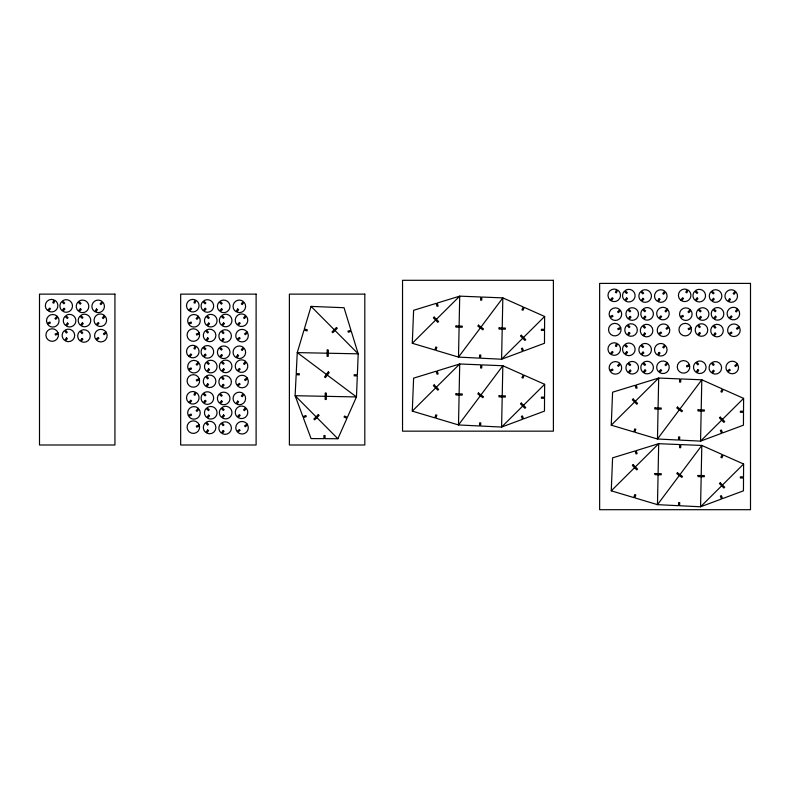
<?xml version="1.0" encoding="UTF-8"?>
<svg xmlns="http://www.w3.org/2000/svg" width="790" height="790" viewBox="0 0 790 790"><rect width="100%" height="100%" fill="white"/><g stroke="black" fill="none" stroke-linecap="round" stroke-linejoin="round"><path stroke-width="1.19" d="M544.636 316.474L544.557 329.312L541.407 329.292L541.407 330.418L544.547 330.437L544.468 343.275L523.563 351.056L522.467 348.113L521.41 348.499L522.506 351.451L501.591 359.223L480.616 358.186L480.764 355.046L479.639 354.996L479.481 358.137L458.496 357.1L435.942 350.345L436.84 347.333L435.754 347.017L434.856 350.019L412.291 343.275L413.614 310.302L436.129 303.39L437.048 306.392L438.134 306.066L437.206 303.054L459.721 296.141L480.715 296.991L480.587 300.131L481.712 300.18L481.841 297.04L502.835 297.889L523.217 306.954L521.943 309.818L522.97 310.282L524.254 307.409L544.636 316.474L523.513 337.449M544.636 384.315L544.557 397.153L541.407 397.133L541.407 398.259L544.547 398.279L544.468 411.116L523.563 418.897L522.467 415.955L521.41 416.35L522.506 419.293L501.591 427.064L480.616 426.027L480.764 422.887L479.639 422.838L479.481 425.978L458.496 424.941L435.942 418.187L436.84 415.175L435.754 414.859L434.856 417.871L412.291 411.116L413.614 378.143L436.129 371.231L437.048 374.233L438.134 373.907L437.206 370.895L459.721 363.983L480.715 364.832L480.587 367.972L481.712 368.022L481.841 364.881L502.835 365.731L523.217 374.796L521.943 377.669L522.97 378.124L524.254 375.25L544.636 384.315L523.513 405.29M743.607 398.377L743.528 411.215L740.378 411.195L740.378 412.331L743.518 412.341L743.439 425.178L722.534 432.959L721.438 430.017L720.371 430.412L721.468 433.354L700.562 441.126L679.578 440.089L679.736 436.959L678.61 436.9L678.452 440.04L657.468 439.003L634.913 432.249L635.812 429.247L634.726 428.921L633.827 431.933L611.263 425.178L612.586 392.205L635.101 385.293L636.019 388.295L637.105 387.969L636.177 384.967L658.692 378.045L679.677 378.904L679.558 382.044L680.684 382.084L680.812 378.943L701.806 379.793L722.188 388.858L720.905 391.731L721.942 392.186L723.215 389.312L743.607 398.377L722.485 419.352M743.607 464.026L743.528 476.864L740.378 476.844L740.378 477.98L743.518 477.99L743.439 490.827L722.534 498.609L721.438 495.666L720.371 496.061L721.468 499.004L700.562 506.785L679.578 505.738L679.736 502.608L678.61 502.549L678.452 505.689L657.468 504.652L634.913 497.898L635.812 494.896L634.726 494.57L633.827 497.582L611.263 490.827L612.586 457.854L635.101 450.942L636.019 453.944L637.105 453.618L636.177 450.616L658.692 443.694L679.677 444.553L679.558 447.693L680.684 447.733L680.812 444.592L701.806 445.442L722.188 454.507L720.905 457.38L721.942 457.835L723.215 454.961L743.607 464.026L722.485 485.001M459.099 327.188L458.496 357.1L480.33 327.949M459.118 326.053L459.721 296.141L436.406 319.308M459.099 395.03L458.496 424.941L480.33 395.79M459.118 393.894L459.721 363.983L436.406 387.149M502.203 329.124L501.591 359.223L522.713 338.248M502.223 327.988L502.835 297.889L481.001 327.04M502.203 396.965L501.591 427.064L522.713 406.09M502.223 395.839L502.835 365.731L481.001 394.882M658.07 409.092L657.468 439.003L679.301 409.852M658.09 407.956L658.692 378.045L635.377 401.221M658.07 474.741L657.468 504.652L679.301 475.501M658.09 473.605L658.692 443.694L635.377 466.87M701.174 411.027L700.562 441.126L721.685 420.152M701.194 409.901L701.806 379.793L679.973 408.944M701.174 476.676L700.562 506.785L721.685 485.801M701.194 475.55L701.806 445.442L679.973 474.593M311.072 306.401L304.328 328.966L307.34 329.865L307.014 330.951L304.002 330.052L297.257 352.607L296.22 373.591L299.351 373.749L299.301 374.875L296.161 374.717L295.124 395.701L302.896 416.607L305.849 415.51L306.244 416.577L303.291 417.673L311.072 438.578L323.91 438.657L323.93 435.517L325.055 435.517L325.036 438.667L337.873 438.746L346.938 418.354L344.065 417.081L344.529 416.044L347.403 417.327L356.458 396.935L357.307 375.951L354.167 375.823L354.216 374.687L357.357 374.816L358.206 353.831L351.293 331.316L348.291 332.244L347.956 331.158L350.957 330.24L344.045 307.725L311.072 306.401L334.239 329.716M47.598 310.5L49.592 308.07L50.471 308.791L48.536 311.142A6.29 6.29 0 0 0 56.989 308.86A6.29 6.29 0 0 0 54.964 300.338L53.819 303.153L52.772 302.728L53.947 299.815A6.29 6.29 0 0 0 47.459 310.381M188.77 310.5L190.765 308.07L191.644 308.791L189.709 311.142A6.29 6.29 0 0 0 198.172 308.86A6.29 6.29 0 0 0 196.137 300.338L194.992 303.153L193.945 302.728L195.13 299.815A6.29 6.29 0 0 0 188.632 310.381M188.77 356.389L190.765 353.959L191.644 354.68L189.709 357.031A6.29 6.29 0 0 0 198.172 354.75A6.29 6.29 0 0 0 196.137 346.227L194.992 349.052L193.945 348.627L195.13 345.714A6.29 6.29 0 0 0 188.632 356.27M188.77 402.594L190.765 400.165L191.644 400.885L189.709 403.236A6.29 6.29 0 0 0 198.172 400.955A6.29 6.29 0 0 0 196.137 392.433L194.992 395.257L193.945 394.832L195.13 391.919A6.29 6.29 0 0 0 188.632 402.475M610.226 300.161L612.22 297.731L613.099 298.452L611.164 300.802A6.29 6.29 0 0 0 619.617 298.521A6.29 6.29 0 0 0 617.592 289.999L616.447 292.823L615.4 292.399L616.575 289.486A6.29 6.29 0 0 0 610.087 300.042M610.226 353.871L612.22 351.451L613.099 352.162L611.164 354.512A6.29 6.29 0 0 0 619.617 352.231A6.29 6.29 0 0 0 617.592 343.719L616.447 346.534L615.4 346.109L616.575 343.196A6.29 6.29 0 0 0 610.087 353.762M680.644 300.161L682.649 297.731L683.518 298.452L681.592 300.802A6.29 6.29 0 0 0 690.045 298.521A6.29 6.29 0 0 0 688.011 289.999L686.875 292.823L685.819 292.399L687.004 289.486A6.29 6.29 0 0 0 680.516 300.042M57.157 316.267L54.964 318.518L55.774 319.308L57.897 317.126A6.29 6.29 0 0 1 56.347 325.944A6.29 6.29 0 0 1 47.548 324.265L50.343 323.061L49.889 322.024L47.005 323.268A6.29 6.29 0 0 1 57.068 316.178M198.33 316.267L196.137 318.518L196.947 319.308L199.07 317.126A6.29 6.29 0 0 1 197.52 325.944A6.29 6.29 0 0 1 188.721 324.265L191.516 323.061L191.061 322.024L188.178 323.268A6.29 6.29 0 0 1 198.241 316.178M198.33 362.156L196.137 364.407L196.947 365.197L199.07 363.015A6.29 6.29 0 0 1 197.52 371.833A6.29 6.29 0 0 1 188.721 370.164L191.516 368.95L191.061 367.913L188.178 369.167A6.29 6.29 0 0 1 198.241 362.067M198.33 408.361L196.137 410.612L196.947 411.402L199.07 409.22A6.29 6.29 0 0 1 197.52 418.038A6.29 6.29 0 0 1 188.721 416.37L191.516 415.155L191.061 414.118L188.178 415.372A6.29 6.29 0 0 1 198.241 408.272M619.785 309.631L617.592 311.882L618.402 312.672L620.515 310.49A6.29 6.29 0 0 1 618.975 319.308A6.29 6.29 0 0 1 610.176 317.629L612.971 316.425L612.517 315.388L609.633 316.632A6.29 6.29 0 0 1 619.696 309.542M619.785 363.341L617.592 365.592L618.402 366.382L620.515 364.2A6.29 6.29 0 0 1 618.975 373.018A6.29 6.29 0 0 1 610.176 371.349L612.971 370.135L612.517 369.098L609.633 370.352A6.29 6.29 0 0 1 619.696 363.252M690.203 309.631L688.011 311.882L688.821 312.672L690.944 310.49A6.29 6.29 0 0 1 689.394 319.308A6.29 6.29 0 0 1 680.605 317.629L683.389 316.425L682.945 315.388L680.052 316.632A6.29 6.29 0 0 1 690.114 309.542M412.291 343.275L435.606 320.108M412.291 411.116L435.606 387.949M611.263 425.178L634.577 402.011M611.263 490.827L634.577 467.66M327.169 353.209L297.257 352.607L326.408 374.43M328.294 353.229L358.206 353.831L335.039 330.516M325.223 396.313L295.124 395.701L316.099 416.824M326.359 396.333L356.458 396.935L327.307 375.112M316.899 417.624L337.873 438.746M325.292 393.163L325.164 399.454L326.29 399.473L326.418 393.193L325.292 393.163M327.228 350.069L327.1 356.349L328.235 356.369L328.354 350.089L327.228 350.069M455.978 325.994L455.958 327.119L462.239 327.248L462.269 326.112L455.978 325.994M455.978 393.835L455.958 394.961L462.239 395.089L462.269 393.963L455.978 393.835M499.082 327.929L499.063 329.065L505.343 329.183L505.363 328.057L499.082 327.929M499.082 395.77L499.063 396.906L505.343 397.034L505.363 395.899L499.082 395.77M654.95 407.897L654.93 409.022L661.21 409.151L661.23 408.025L654.95 407.897M654.95 473.546L654.93 474.672L661.21 474.8L661.23 473.674L654.95 473.546M698.054 409.832L698.034 410.968L704.315 411.096L704.334 409.961L698.054 409.832M698.054 475.481L698.034 476.617L704.315 476.745L704.334 475.61L698.054 475.481M96.469 309.018L94.76 311.655A6.29 6.29 0 0 1 93.072 302.708A6.29 6.29 0 0 1 102.088 301.454L100.133 303.913L101.021 304.614L102.907 302.234A6.29 6.29 0 0 1 95.768 312.178L97.417 309.631L96.469 309.018M237.642 309.018L235.934 311.655A6.29 6.29 0 0 1 234.245 302.708A6.29 6.29 0 0 1 243.261 301.454L241.306 303.913L242.194 304.614L244.08 302.234A6.29 6.29 0 0 1 236.941 312.178L238.6 309.631L237.642 309.018M237.642 354.907L235.934 357.544A6.29 6.29 0 0 1 234.245 348.607A6.29 6.29 0 0 1 243.261 347.343L241.306 349.802L242.194 350.513L244.08 348.123A6.29 6.29 0 0 1 236.941 358.077L238.6 355.52L237.642 354.907M237.642 401.113L235.934 403.749A6.29 6.29 0 0 1 234.245 394.812A6.29 6.29 0 0 1 243.261 393.548L241.306 396.007L242.194 396.718L244.08 394.329A6.29 6.29 0 0 1 236.941 404.282L238.6 401.725L237.642 401.113M659.097 298.679L657.389 301.316A6.29 6.29 0 0 1 655.7 292.379A6.29 6.29 0 0 1 664.716 291.115L662.761 293.574L663.649 294.285L665.536 291.895A6.29 6.29 0 0 1 658.396 301.849L660.045 299.291L659.097 298.679M659.097 352.389L657.389 355.026A6.29 6.29 0 0 1 655.7 346.089A6.29 6.29 0 0 1 664.716 344.825L662.761 347.294L663.649 347.995L665.536 345.615A6.29 6.29 0 0 1 658.396 355.559L660.045 353.012L659.097 352.389M729.526 298.679L727.817 301.316A6.29 6.29 0 0 1 726.129 292.379A6.29 6.29 0 0 1 735.135 291.115L733.179 293.574L734.068 294.285L735.954 291.895A6.29 6.29 0 0 1 728.814 301.849L730.474 299.291L729.526 298.679M328.285 371.922L324.522 376.949L325.421 377.63L329.193 372.594L328.285 371.922M478.493 325.154L477.812 326.063L482.838 329.825L483.519 328.926L478.493 325.154M478.493 392.995L477.812 393.904L482.838 397.676L483.519 396.768L478.493 392.995M677.455 407.057L676.783 407.966L681.81 411.738L682.491 410.83L677.455 407.057M677.455 472.706L676.783 473.615L681.81 477.387L682.491 476.479L677.455 472.706M66.488 337.893L64.543 340.362A6.29 6.29 0 0 1 64.365 330.625L66.4 333.025L67.259 332.294L65.294 329.973A6.29 6.29 0 0 1 74.714 335.306A6.29 6.29 0 0 1 65.491 340.974L67.377 338.584L66.488 337.893M82.022 338.456L80.076 340.925A6.29 6.29 0 0 1 79.909 331.198L81.933 333.597L82.802 332.866L80.837 330.546A6.29 6.29 0 0 1 90.258 335.878A6.29 6.29 0 0 1 81.034 341.547L82.91 339.157L82.022 338.456M207.661 337.893L205.716 340.362A6.29 6.29 0 0 1 205.538 330.625L207.572 333.025L208.442 332.294L206.476 329.973A6.29 6.29 0 0 1 215.897 335.306A6.29 6.29 0 0 1 206.664 340.974L208.55 338.584L207.661 337.893M223.195 338.456L221.249 340.925A6.29 6.29 0 0 1 221.082 331.198L223.116 333.597L223.975 332.866L222.01 330.546A6.29 6.29 0 0 1 231.431 335.878A6.29 6.29 0 0 1 222.207 341.547L224.083 339.157L223.195 338.456M207.661 383.782L205.716 386.251A6.29 6.29 0 0 1 205.538 376.514L207.572 378.914L208.442 378.183L206.476 375.862A6.29 6.29 0 0 1 215.897 381.195A6.29 6.29 0 0 1 206.664 386.873L208.55 384.483L207.661 383.782M223.195 384.355L221.249 386.824A6.29 6.29 0 0 1 221.082 377.087L223.116 379.486L223.975 378.756L222.01 376.435A6.29 6.29 0 0 1 231.431 381.768A6.29 6.29 0 0 1 222.207 387.436L224.083 385.056L223.195 384.355M207.661 429.987L205.716 432.456A6.29 6.29 0 0 1 205.538 422.719L207.572 425.119L208.442 424.388L206.476 422.067A6.29 6.29 0 0 1 215.897 427.4A6.29 6.29 0 0 1 206.664 433.078L208.55 430.688L207.661 429.987M223.195 430.56L221.249 433.029A6.29 6.29 0 0 1 221.082 423.292L223.116 425.692L223.975 424.961L222.01 422.64A6.29 6.29 0 0 1 231.431 427.973A6.29 6.29 0 0 1 222.207 433.641L224.083 431.261L223.195 430.56M629.117 332.481L627.171 334.95A6.29 6.29 0 0 1 626.993 325.223L629.028 327.623L629.887 326.882L627.922 324.572A6.29 6.29 0 0 1 637.342 329.904A6.29 6.29 0 0 1 628.119 335.572L630.005 333.183L629.117 332.481M644.65 333.054L642.705 335.523A6.29 6.29 0 0 1 642.537 325.796L644.561 328.186L645.43 327.455L643.465 325.134A6.29 6.29 0 0 1 652.886 330.477A6.29 6.29 0 0 1 643.662 336.145L645.539 333.755L644.65 333.054M699.535 332.481L697.59 334.95A6.29 6.29 0 0 1 697.422 325.223L699.446 327.623L700.315 326.882L698.35 324.572A6.29 6.29 0 0 1 707.771 329.904A6.29 6.29 0 0 1 698.548 335.572L700.424 333.183L699.535 332.481M715.078 333.054L713.133 335.523A6.29 6.29 0 0 1 712.955 325.796L714.99 328.186L715.849 327.455L713.884 325.134A6.29 6.29 0 0 1 723.304 330.477A6.29 6.29 0 0 1 714.081 336.145L715.967 333.755L715.078 333.054M697.846 369.73L695.901 372.189A6.29 6.29 0 0 1 695.733 362.462L697.758 364.862L698.627 364.131L696.662 361.81A6.29 6.29 0 0 1 706.082 367.143A6.29 6.29 0 0 1 696.859 372.811L698.735 370.421L697.846 369.73M713.39 370.293L711.444 372.762A6.29 6.29 0 0 1 711.267 363.035L713.301 365.434L714.16 364.694L712.195 362.383A6.29 6.29 0 0 1 721.616 367.715A6.29 6.29 0 0 1 712.392 373.384L714.279 370.994L713.39 370.293M104.418 315.437L102.394 317.837L103.253 318.568L105.218 316.247A6.29 6.29 0 0 1 96.913 325.49L99.007 323.288L98.187 322.508L96.025 324.789A6.29 6.29 0 0 1 95.679 316.04A6.29 6.29 0 0 1 104.418 315.437M245.591 315.437L243.567 317.837L244.426 318.568L246.391 316.247A6.29 6.29 0 0 1 238.086 325.49L240.19 323.288L239.37 322.508L237.197 324.789A6.29 6.29 0 0 1 236.862 316.04A6.29 6.29 0 0 1 245.591 315.437M245.591 361.326L243.567 363.726L244.426 364.457L246.391 362.136A6.29 6.29 0 0 1 238.086 371.389L240.19 369.187L239.37 368.407L237.197 370.678A6.29 6.29 0 0 1 236.862 361.929A6.29 6.29 0 0 1 245.591 361.326M245.591 407.531L243.567 409.931L244.426 410.662L246.391 408.341A6.29 6.29 0 0 1 238.086 417.594L240.19 415.392L239.37 414.612L237.197 416.883A6.29 6.29 0 0 1 236.862 408.134A6.29 6.29 0 0 1 245.591 407.531M667.046 308.801L665.022 311.201L665.881 311.932L667.846 309.611A6.29 6.29 0 0 1 659.541 318.854L661.635 316.652L660.815 315.872L658.653 318.153A6.29 6.29 0 0 1 658.307 309.394A6.29 6.29 0 0 1 667.046 308.801M667.046 362.511L665.022 364.911L665.881 365.642L667.846 363.321A6.29 6.29 0 0 1 659.541 372.564L661.635 370.372L660.815 369.592L658.653 371.863A6.29 6.29 0 0 1 658.307 363.114A6.29 6.29 0 0 1 667.046 362.511M737.475 308.801L735.441 311.201L736.31 311.932L738.265 309.611A6.29 6.29 0 0 1 729.96 318.854L732.063 316.652L731.244 315.872L729.071 318.153A6.29 6.29 0 0 1 728.736 309.394A6.29 6.29 0 0 1 737.475 308.801M67.515 323.031L65.452 325.401A6.29 6.29 0 0 1 64.987 316.375L67.288 318.518L68.059 317.689L65.837 315.615A6.29 6.29 0 0 1 74.092 316.286A6.29 6.29 0 0 1 74.517 324.552A6.29 6.29 0 0 1 66.37 326.063L68.365 323.772L67.515 323.031M82.397 322.853L80.333 325.223A6.29 6.29 0 0 1 79.869 316.197L82.17 318.34L82.94 317.511L80.718 315.437A6.29 6.29 0 0 1 88.974 316.109A6.29 6.29 0 0 1 89.398 324.384A6.29 6.29 0 0 1 81.252 325.895L83.256 323.604L82.397 322.853M208.688 323.031L206.625 325.401A6.29 6.29 0 0 1 206.16 316.375L208.461 318.518L209.232 317.689L207.01 315.615A6.29 6.29 0 0 1 215.265 316.286A6.29 6.29 0 0 1 215.69 324.552A6.29 6.29 0 0 1 207.543 326.063L209.547 323.772L208.688 323.031M223.58 322.853L221.506 325.223A6.29 6.29 0 0 1 221.052 316.197L223.343 318.34L224.113 317.511L221.891 315.437A6.29 6.29 0 0 1 230.157 316.109A6.29 6.29 0 0 1 230.581 324.384A6.29 6.29 0 0 1 222.434 325.895L224.429 323.604L223.58 322.853M208.688 368.92L206.625 371.29A6.29 6.29 0 0 1 206.16 362.264L208.461 364.407L209.232 363.578L207.01 361.504A6.29 6.29 0 0 1 215.265 362.175A6.29 6.29 0 0 1 215.69 370.451A6.29 6.29 0 0 1 207.543 371.962L209.547 369.661L208.688 368.92M223.58 368.742L221.506 371.112A6.29 6.29 0 0 1 221.052 362.087L223.343 364.229L224.113 363.41L221.891 361.336A6.29 6.29 0 0 1 230.157 361.998A6.29 6.29 0 0 1 230.581 370.273A6.29 6.29 0 0 1 222.434 371.784L224.429 369.493L223.58 368.742M208.688 415.125L206.625 417.495A6.29 6.29 0 0 1 206.16 408.469L208.461 410.612L209.232 409.783L207.01 407.709A6.29 6.29 0 0 1 215.265 408.381A6.29 6.29 0 0 1 215.69 416.656A6.29 6.29 0 0 1 207.543 418.167L209.547 415.866L208.688 415.125M223.58 414.947L221.506 417.318A6.29 6.29 0 0 1 221.052 408.292L223.343 410.435L224.113 409.615L221.891 407.541A6.29 6.29 0 0 1 230.157 408.203A6.29 6.29 0 0 1 230.581 416.478A6.29 6.29 0 0 1 222.434 417.989L224.429 415.698L223.58 414.947M630.144 316.395L628.08 318.765A6.29 6.29 0 0 1 627.615 309.729L629.916 311.882L630.687 311.053L628.465 308.979A6.29 6.29 0 0 1 636.72 309.641A6.29 6.29 0 0 1 637.145 317.916A6.29 6.29 0 0 1 628.998 319.427L630.993 317.136L630.144 316.395M645.025 316.217L642.961 318.587A6.29 6.29 0 0 1 642.497 309.562L644.798 311.704L645.568 310.875L643.346 308.801A6.29 6.29 0 0 1 651.602 309.473A6.29 6.29 0 0 1 652.027 317.748A6.29 6.29 0 0 1 643.88 319.249L645.884 316.958L645.025 316.217M630.144 370.105L628.08 372.475A6.29 6.29 0 0 1 627.615 363.449L629.916 365.592L630.687 364.763L628.465 362.689A6.29 6.29 0 0 1 636.72 363.361A6.29 6.29 0 0 1 637.145 371.636A6.29 6.29 0 0 1 628.998 373.137L630.993 370.846L630.144 370.105M645.025 369.927L642.961 372.297A6.29 6.29 0 0 1 642.497 363.272L644.798 365.415L645.568 364.595L643.346 362.511A6.29 6.29 0 0 1 651.602 363.183A6.29 6.29 0 0 1 652.027 371.458A6.29 6.29 0 0 1 643.88 372.969L645.884 370.678L645.025 369.927M700.572 316.395L698.498 318.765A6.29 6.29 0 0 1 698.034 309.729L700.335 311.882L701.105 311.053L698.883 308.979A6.29 6.29 0 0 1 707.139 309.641A6.29 6.29 0 0 1 707.563 317.916A6.29 6.29 0 0 1 699.427 319.427L701.421 317.136L700.572 316.395M715.454 316.217L713.39 318.587A6.29 6.29 0 0 1 712.926 309.562L715.217 311.704L715.997 310.875L713.775 308.801A6.29 6.29 0 0 1 722.03 309.473A6.29 6.29 0 0 1 722.455 317.748A6.29 6.29 0 0 1 714.308 319.249L716.303 316.958L715.454 316.217M64.069 308.298L61.946 310.618A6.29 6.29 0 0 1 61.65 301.632L63.921 303.804L64.701 302.985L62.499 300.891A6.29 6.29 0 0 1 70.764 301.662A6.29 6.29 0 0 1 71.051 309.966A6.29 6.29 0 0 1 62.854 311.3L64.908 309.058L64.069 308.298M80.392 308.683L78.279 311.003A6.29 6.29 0 0 1 77.973 302.017L80.244 304.19L81.024 303.37L78.822 301.276A6.29 6.29 0 0 1 87.088 302.057A6.29 6.29 0 0 1 87.374 310.351A6.29 6.29 0 0 1 79.178 311.695L81.232 309.443L80.392 308.683M205.242 308.298L203.129 310.618A6.29 6.29 0 0 1 202.823 301.632L205.094 303.804L205.874 302.985L203.672 300.891A6.29 6.29 0 0 1 211.937 301.662A6.29 6.29 0 0 1 212.224 309.966A6.29 6.29 0 0 1 204.027 311.3L206.081 309.058L205.242 308.298M221.565 308.683L219.452 311.003A6.29 6.29 0 0 1 219.146 302.017L221.417 304.19L222.197 303.37L220.005 301.276A6.29 6.29 0 0 1 228.27 302.057A6.29 6.29 0 0 1 228.547 310.351A6.29 6.29 0 0 1 220.351 311.695L222.405 309.443L221.565 308.683M205.242 354.187L203.129 356.507A6.29 6.29 0 0 1 202.823 347.521L205.094 349.694L205.874 348.874L203.672 346.78A6.29 6.29 0 0 1 211.937 347.56A6.29 6.29 0 0 1 212.224 355.856A6.29 6.29 0 0 1 204.027 357.199L206.081 354.947L205.242 354.187M221.565 354.572L219.452 356.892A6.29 6.29 0 0 1 219.146 347.916L221.417 350.079L222.197 349.269L220.005 347.166A6.29 6.29 0 0 1 228.27 347.946A6.29 6.29 0 0 1 228.547 356.241A6.29 6.29 0 0 1 220.351 357.584L222.405 355.342L221.565 354.572M205.242 400.392L203.129 402.712A6.29 6.29 0 0 1 202.823 393.726L205.094 395.899L205.874 395.079L203.672 392.986A6.29 6.29 0 0 1 211.937 393.766A6.29 6.29 0 0 1 212.224 402.061A6.29 6.29 0 0 1 204.027 403.404L206.081 401.152L205.242 400.392M221.565 400.777L219.452 403.098A6.29 6.29 0 0 1 219.146 394.121L221.417 396.284L222.197 395.474L220.005 393.371A6.29 6.29 0 0 1 228.27 394.151A6.29 6.29 0 0 1 228.547 402.446A6.29 6.29 0 0 1 220.351 403.789L222.405 401.547L221.565 400.777M626.697 297.958L624.574 300.279A6.29 6.29 0 0 1 624.268 291.293L626.549 293.465L627.329 292.646L625.127 290.552A6.29 6.29 0 0 1 633.392 291.332A6.29 6.29 0 0 1 633.679 299.627A6.29 6.29 0 0 1 625.482 300.97L627.537 298.719L626.697 297.958M643.02 298.344L640.907 300.664A6.29 6.29 0 0 1 640.601 291.688L642.872 293.85L643.653 293.041L641.45 290.937A6.29 6.29 0 0 1 649.716 291.717A6.29 6.29 0 0 1 650.002 300.012A6.29 6.29 0 0 1 641.806 301.355L643.86 299.104L643.02 298.344M626.697 351.668L624.574 353.989A6.29 6.29 0 0 1 624.268 345.013L626.549 347.185L627.329 346.366L625.127 344.262A6.29 6.29 0 0 1 633.392 345.042A6.29 6.29 0 0 1 633.679 353.337A6.29 6.29 0 0 1 625.482 354.68L627.537 352.439L626.697 351.668M643.02 352.054L640.907 354.374A6.29 6.29 0 0 1 640.601 345.398L642.872 347.57L643.653 346.751L641.45 344.647A6.29 6.29 0 0 1 649.716 345.428A6.29 6.29 0 0 1 650.002 353.723A6.29 6.29 0 0 1 641.806 355.066L643.86 352.824L643.02 352.054M697.126 297.958L695.002 300.279A6.29 6.29 0 0 1 694.696 291.293L696.968 293.465L697.748 292.646L695.556 290.552A6.29 6.29 0 0 1 703.821 291.332A6.29 6.29 0 0 1 704.097 299.627A6.29 6.29 0 0 1 695.911 300.97L697.955 298.719L697.126 297.958M713.449 298.344L711.326 300.664A6.29 6.29 0 0 1 711.02 291.688L713.291 293.85L714.071 293.041L711.879 290.937A6.29 6.29 0 0 1 720.144 291.717A6.29 6.29 0 0 1 720.421 300.012A6.29 6.29 0 0 1 712.234 301.355L714.279 299.104L713.449 298.344M336.471 327.504L332.007 331.928L332.807 332.738L337.271 328.304L336.471 327.504M318.331 414.602L313.867 419.036L314.667 419.836L319.13 415.412L318.331 414.602M434.194 317.086L433.394 317.876L437.818 322.34L438.628 321.54L434.194 317.086M434.194 384.928L433.394 385.727L437.818 390.181L438.628 389.381L434.194 384.928M521.301 335.217L520.501 336.017L524.925 340.48L525.725 339.68L521.301 335.217M521.301 403.058L520.501 403.858L524.925 408.321L525.725 407.522L521.301 403.058M633.165 398.99L632.365 399.789L636.789 404.243L637.599 403.443L633.165 398.99M633.165 464.639L632.365 465.438L636.789 469.892L637.599 469.092L633.165 464.639M720.273 417.13L719.463 417.92L723.897 422.383L724.697 421.584L720.273 417.13M720.273 482.779L719.463 483.569L723.897 488.032L724.697 487.233L720.273 482.779M105.919 331.899L103.401 333.785L104.083 334.693L106.512 332.866A6.29 6.29 0 0 1 96.419 340.095L98.928 338.377L98.286 337.449L95.699 339.216A6.29 6.29 0 0 1 97.229 330.556A6.29 6.29 0 0 1 105.919 331.899M247.092 331.899L244.574 333.785L245.256 334.693L247.685 332.866A6.29 6.29 0 0 1 237.593 340.095L240.101 338.377L239.469 337.449L236.872 339.216A6.29 6.29 0 0 1 238.402 330.556A6.29 6.29 0 0 1 247.092 331.899M247.092 377.798L244.574 379.674L245.256 380.582L247.685 378.756A6.29 6.29 0 0 1 237.593 385.984L240.101 384.266L239.469 383.338L236.872 385.105A6.29 6.29 0 0 1 238.402 376.455A6.29 6.29 0 0 1 247.092 377.798M247.092 424.003L244.574 425.879L245.256 426.788L247.685 424.961A6.29 6.29 0 0 1 237.593 432.189L240.101 430.471L239.469 429.543L236.872 431.31A6.29 6.29 0 0 1 238.402 422.66A6.29 6.29 0 0 1 247.092 424.003M668.547 326.497L666.029 328.383L666.711 329.292L669.14 327.465A6.29 6.29 0 0 1 659.048 334.693L661.556 332.975L660.914 332.037L658.327 333.815A6.29 6.29 0 0 1 659.857 325.154A6.29 6.29 0 0 1 668.547 326.497M738.966 326.497L736.448 328.383L737.129 329.292L739.558 327.465A6.29 6.29 0 0 1 729.466 334.693L731.975 332.975L731.343 332.037L728.745 333.815A6.29 6.29 0 0 1 730.276 325.154A6.29 6.29 0 0 1 738.966 326.497M737.277 363.736L734.759 365.622L735.441 366.53L737.87 364.704A6.29 6.29 0 0 1 727.778 371.932L730.286 370.214L729.654 369.286L727.057 371.053A6.29 6.29 0 0 1 728.587 362.393A6.29 6.29 0 0 1 737.277 363.736M58.095 332.916L55.132 333.982L55.517 335.039L58.381 334.022A6.29 6.29 0 0 1 50.313 341.043A6.29 6.29 0 0 1 47.637 330.684A6.29 6.29 0 0 1 58.095 332.916M199.268 332.916L196.305 333.982L196.69 335.039L199.554 334.022A6.29 6.29 0 0 1 191.486 341.043A6.29 6.29 0 0 1 188.81 330.684A6.29 6.29 0 0 1 199.268 332.916M199.268 378.815L196.305 379.872L196.69 380.938L199.554 379.911A6.29 6.29 0 0 1 191.486 386.932A6.29 6.29 0 0 1 188.81 376.583A6.29 6.29 0 0 1 199.268 378.815M199.268 425.02L196.305 426.077L196.69 427.143L199.554 426.116A6.29 6.29 0 0 1 191.486 433.137A6.29 6.29 0 0 1 188.81 422.788A6.29 6.29 0 0 1 199.268 425.02M620.723 327.514L617.76 328.571L618.145 329.637L621.009 328.61A6.29 6.29 0 0 1 612.941 335.632A6.29 6.29 0 0 1 610.265 325.282A6.29 6.29 0 0 1 620.723 327.514M691.141 327.514L688.189 328.571L688.564 329.637L691.428 328.61A6.29 6.29 0 0 1 683.36 335.632A6.29 6.29 0 0 1 680.684 325.282A6.29 6.29 0 0 1 691.141 327.514M689.453 364.753L686.49 365.81L686.875 366.876L689.739 365.859A6.29 6.29 0 0 1 681.671 372.88A6.29 6.29 0 0 1 678.995 362.521A6.29 6.29 0 0 1 689.453 364.753M553.395 280.302L402.535 280.302L402.535 431.162L553.395 431.162L553.395 280.302M750.5 283.403L599.64 283.403L599.64 509.698L750.5 509.698L750.5 283.403M114.935 294.127L39.5 294.127L39.5 444.997L114.935 444.997L114.935 294.127M256.108 294.127L180.673 294.127L180.673 444.997L256.108 444.997L256.108 294.127M364.812 294.127L289.387 294.127L289.387 444.997L364.812 444.997L364.812 294.127"/></g></svg>
